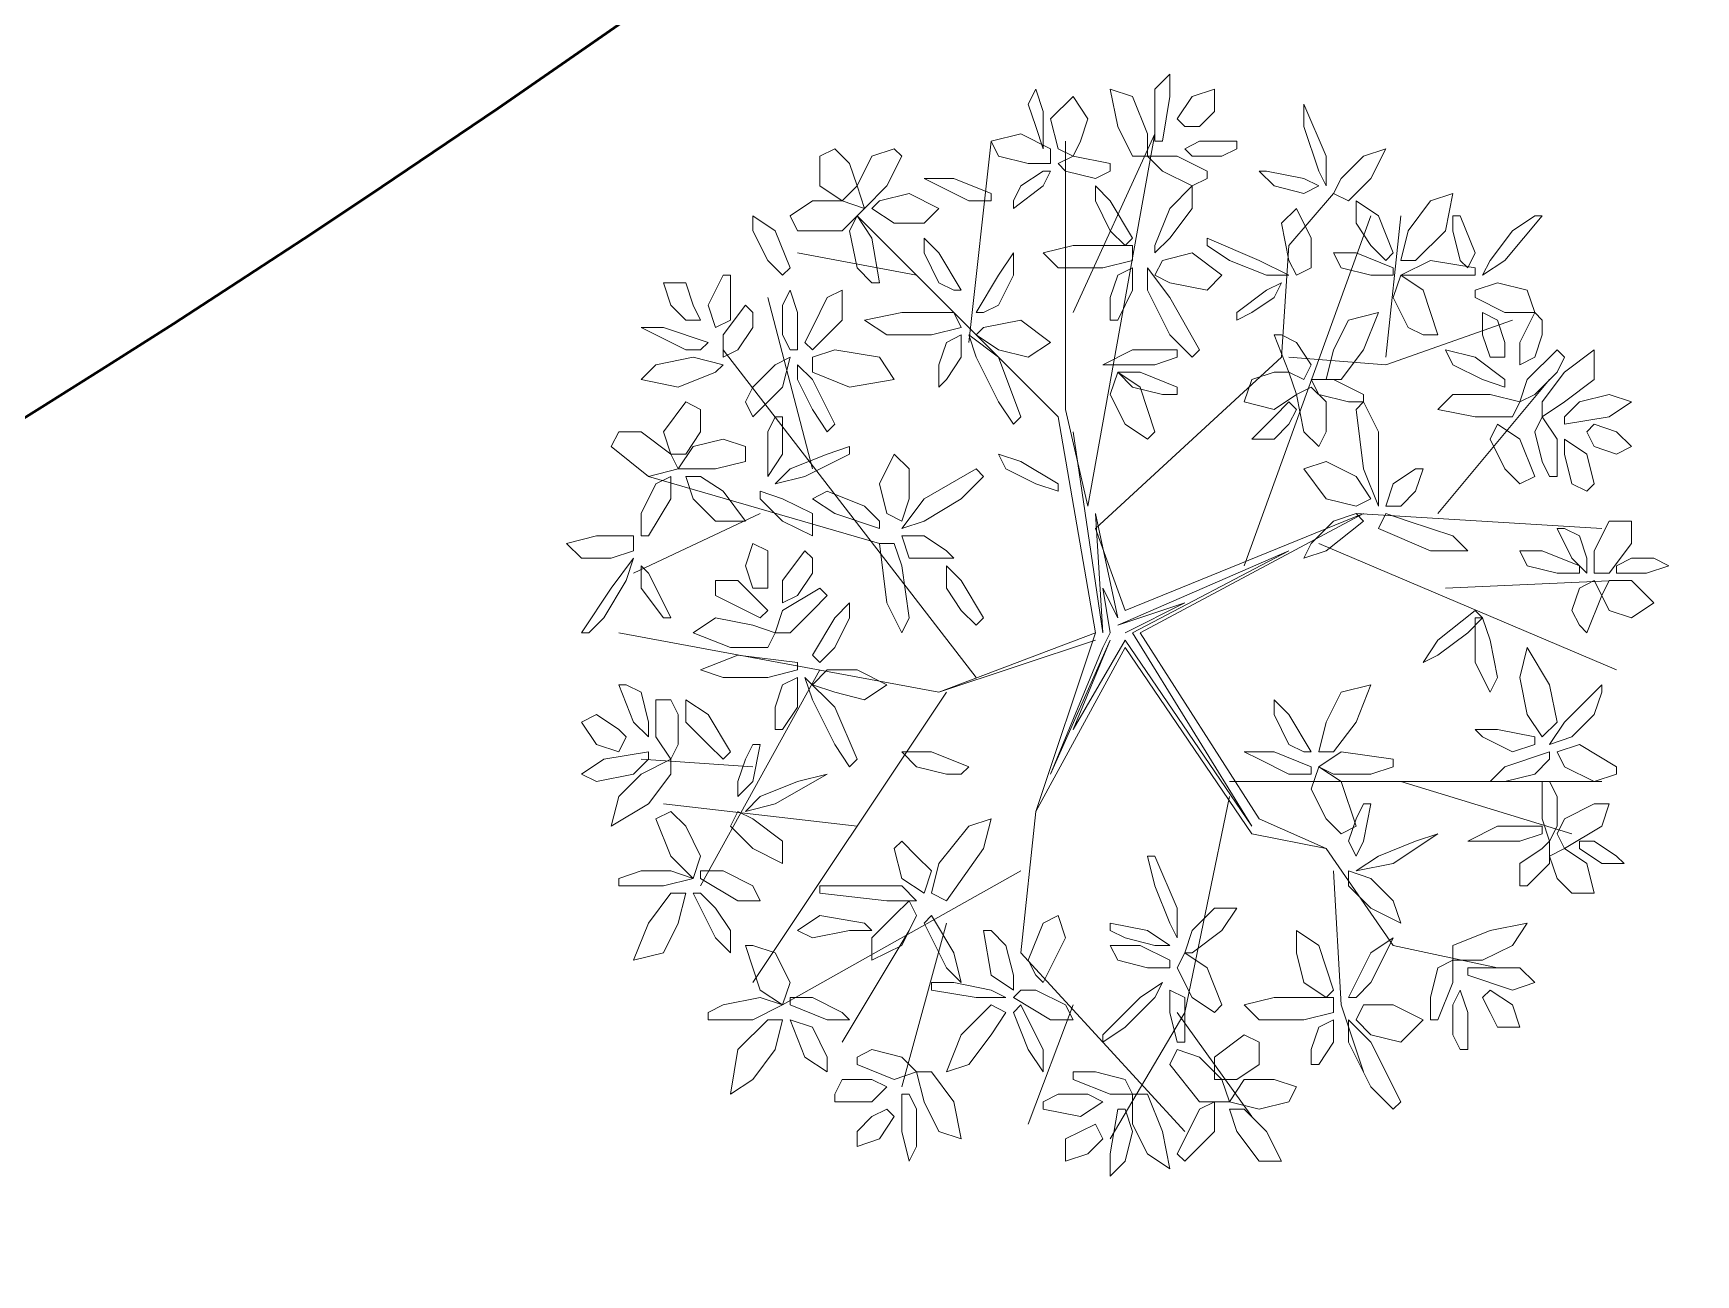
# Model space of a CAD drawing. Header units: millimetres. Extents: x 2424 to 2568, y 1542 to 1762.
# Drawn here: x 2528.55 to 2534.85, y 1627.22 to 1631.93 of the extents above; entities that cross this region are included whole.
import ezdxf

# ---------------------------------------------------------------- set-up
doc = ezdxf.new("R2010")
doc.units = ezdxf.units.MM
doc.layers.add('PDF_0', color=7, linetype='Continuous')

msp = doc.modelspace()

# ---------------------------------------------------------------- linework, layer by layer
at = {"layer": 'PDF_0', "lineweight": 9}
for points in [[(2532.8042, 1631.6052), (2532.8042, 1631.7182), (2532.8607, 1631.7746), (2532.8607, 1631.6899), (2532.8324, 1631.5205), (2532.8042, 1631.5205)], [(2532.3806, 1631.4922), (2532.3806, 1631.5205), (2532.3806, 1631.6334), (2532.3524, 1631.7182), (2532.3241, 1631.6617), (2532.3524, 1631.577)], [(2532.4936, 1631.464), (2532.4371, 1631.4922), (2532.4088, 1631.6052), (2532.4936, 1631.6899), (2532.55, 1631.6052), (2532.5218, 1631.5205)], [(2532.7759, 1631.464), (2532.7195, 1631.464), (2532.663, 1631.577), (2532.6347, 1631.7182), (2532.7195, 1631.6899), (2532.7759, 1631.5487)], [(2532.9171, 1631.577), (2532.8889, 1631.6052), (2532.9454, 1631.6899), (2533.0301, 1631.7182), (2533.0301, 1631.6334), (2532.9736, 1631.577)], [(2533.369, 1631.577), (2533.369, 1631.6617), (2533.4537, 1631.464), (2533.4537, 1631.3511), (2533.4255, 1631.4075)], [(2532.3241, 1631.4358), (2532.2112, 1631.464), (2532.1829, 1631.5205), (2532.2959, 1631.5487), (2532.4088, 1631.4922), (2532.4088, 1631.4358)], [(2531.6464, 1631.4358), (2531.6746, 1631.3511), (2531.6181, 1631.2946), (2531.5334, 1631.3511), (2531.5334, 1631.464), (2531.5899, 1631.4922)], [(2531.8158, 1631.4922), (2531.844, 1631.464), (2531.7876, 1631.3511), (2531.7028, 1631.2663), (2531.6746, 1631.3511), (2531.7311, 1631.464)], [(2533.0583, 1631.464), (2532.9454, 1631.464), (2532.9171, 1631.4922), (2532.9736, 1631.5205), (2533.1148, 1631.5205), (2533.1148, 1631.4922)], [(2533.4819, 1631.3228), (2533.5384, 1631.2946), (2533.6231, 1631.3793), (2533.6796, 1631.4922), (2533.5949, 1631.464), (2533.5102, 1631.3793)], [(2532.2959, 1631.3511), (2532.3806, 1631.4075), (2532.4088, 1631.4075), (2532.3806, 1631.3511), (2532.2676, 1631.2663), (2532.2676, 1631.2946)], [(2532.5783, 1631.3793), (2532.4653, 1631.4075), (2532.4371, 1631.4358), (2532.4936, 1631.464), (2532.6347, 1631.4358), (2532.6347, 1631.4075)], [(2532.9454, 1631.3511), (2532.8324, 1631.4075), (2532.7759, 1631.464), (2532.8889, 1631.464), (2533.0019, 1631.4075), (2533.0019, 1631.3793)], [(2533.256, 1631.3511), (2533.369, 1631.3228), (2533.4255, 1631.3511), (2533.369, 1631.3793), (2533.2278, 1631.4075), (2533.1995, 1631.4075)], [(2532.0982, 1631.2946), (2531.9852, 1631.3511), (2531.9288, 1631.3793), (2532.0417, 1631.3793), (2532.1829, 1631.3228), (2532.1829, 1631.2946)], [(2532.6347, 1631.1816), (2532.5783, 1631.2946), (2532.5783, 1631.3511), (2532.6347, 1631.2946), (2532.7195, 1631.1534), (2532.6912, 1631.1251)], [(2532.8607, 1631.1534), (2532.9454, 1631.2663), (2532.9454, 1631.3511), (2532.8607, 1631.2663), (2532.8042, 1631.1251), (2532.8042, 1631.0969)], [(2531.5052, 1631.2946), (2531.6181, 1631.2946), (2531.7028, 1631.2663), (2531.6181, 1631.1816), (2531.4487, 1631.1816), (2531.4204, 1631.2381)], [(2531.7311, 1631.2663), (2531.7593, 1631.2946), (2531.8723, 1631.3228), (2531.9852, 1631.2663), (2531.9288, 1631.2099), (2531.8158, 1631.2099)], [(2533.6231, 1631.1251), (2533.5667, 1631.2099), (2533.5667, 1631.2946), (2533.6514, 1631.2381), (2533.7079, 1631.0969), (2533.6796, 1631.0687)], [(2533.7361, 1631.0687), (2533.7926, 1631.0687), (2533.9055, 1631.1816), (2533.9338, 1631.3228), (2533.8491, 1631.2946), (2533.7643, 1631.1816)], [(2531.3357, 1631.0687), (2531.2792, 1631.1816), (2531.2792, 1631.2381), (2531.364, 1631.1816), (2531.4204, 1631.0404), (2531.3922, 1631.0122)], [(2531.6746, 1631.0404), (2531.6464, 1631.1816), (2531.6746, 1631.2381), (2531.7311, 1631.1534), (2531.7593, 1630.9839), (2531.7311, 1630.9839)], [(2533.3407, 1631.0122), (2533.3972, 1631.0404), (2533.3972, 1631.1534), (2533.3407, 1631.2663), (2533.2843, 1631.2099), (2533.3125, 1631.0687)], [(2533.9338, 1631.1816), (2533.962, 1631.0687), (2533.9903, 1631.0404), (2534.0185, 1631.0969), (2533.962, 1631.2381), (2533.9338, 1631.2381)], [(2534.1597, 1631.1816), (2534.075, 1631.0687), (2534.0467, 1631.0122), (2534.1314, 1631.0687), (2534.2726, 1631.2381), (2534.2444, 1631.2381)], [(2531.9852, 1630.9839), (2531.9288, 1631.0969), (2531.9288, 1631.1534), (2531.9852, 1631.0969), (2532.07, 1630.9557), (2532.0417, 1630.9557)], [(2533.0866, 1631.0687), (2533.2278, 1631.0122), (2533.3125, 1631.0122), (2533.1995, 1631.0687), (2533.0019, 1631.1534), (2533.0019, 1631.1251)], [(2532.2112, 1630.8992), (2532.2676, 1631.0122), (2532.2676, 1631.0969), (2532.2112, 1631.0122), (2532.1264, 1630.871), (2532.1547, 1630.871)], [(2532.6065, 1631.0404), (2532.4371, 1631.0404), (2532.3806, 1631.0969), (2532.4936, 1631.1251), (2532.7195, 1631.1251), (2532.7195, 1631.0687)], [(2532.8042, 1631.0122), (2532.8324, 1631.0687), (2532.9454, 1631.0969), (2533.0583, 1631.0122), (2533.0019, 1630.9557), (2532.8607, 1630.9839)], [(2533.6231, 1631.0122), (2533.5102, 1631.0404), (2533.4819, 1631.0969), (2533.5667, 1631.0969), (2533.7079, 1631.0404), (2533.7079, 1631.0122)], [(2532.6347, 1630.8427), (2532.663, 1630.8427), (2532.7195, 1630.9557), (2532.7195, 1631.0404), (2532.663, 1631.0122), (2532.6347, 1630.9275)], [(2532.8607, 1630.7863), (2532.7759, 1630.9557), (2532.7759, 1631.0404), (2532.8607, 1630.9275), (2532.9736, 1630.7298), (2532.9454, 1630.7015)], [(2533.9338, 1631.0122), (2533.7926, 1631.0122), (2533.7361, 1631.0122), (2533.8491, 1631.0687), (2534.0185, 1631.0404), (2534.0185, 1631.0122)], [(2531.0816, 1630.8427), (2531.0251, 1630.8427), (2530.9686, 1630.8992), (2530.9404, 1630.9839), (2531.0251, 1630.9839), (2531.0533, 1630.8992)], [(2531.1945, 1630.9557), (2531.1945, 1630.8427), (2531.138, 1630.8145), (2531.1098, 1630.8992), (2531.1663, 1631.0122), (2531.1945, 1631.0122)], [(2533.1713, 1630.871), (2533.256, 1630.9275), (2533.2843, 1630.9839), (2533.2278, 1630.9557), (2533.1148, 1630.871), (2533.1148, 1630.8427)], [(2533.7643, 1630.8145), (2533.7079, 1630.9275), (2533.7361, 1631.0122), (2533.8208, 1630.9557), (2533.8773, 1630.7863), (2533.8208, 1630.7863)], [(2534.0185, 1630.9557), (2534.0185, 1630.9275), (2534.1314, 1630.871), (2534.2444, 1630.871), (2534.2162, 1630.9557), (2534.1032, 1630.9839)], [(2531.2792, 1630.8145), (2531.2228, 1630.7298), (2531.1663, 1630.7015), (2531.1663, 1630.7863), (2531.251, 1630.8992), (2531.2792, 1630.871)], [(2531.3922, 1630.7863), (2531.3922, 1630.8992), (2531.4204, 1630.9557), (2531.4487, 1630.871), (2531.4487, 1630.7298), (2531.4204, 1630.7298)], [(2531.5052, 1630.8145), (2531.5616, 1630.9275), (2531.6181, 1630.9557), (2531.6181, 1630.8427), (2531.5052, 1630.7298), (2531.4769, 1630.758)], [(2531.957, 1630.7863), (2531.7876, 1630.7863), (2531.7028, 1630.8427), (2531.844, 1630.871), (2532.0417, 1630.871), (2532.07, 1630.8145)], [(2532.1264, 1630.7863), (2532.1547, 1630.8145), (2532.2959, 1630.8427), (2532.4088, 1630.758), (2532.3241, 1630.7015), (2532.2112, 1630.7298)], [(2533.4537, 1630.6168), (2533.5102, 1630.6168), (2533.5949, 1630.7298), (2533.6514, 1630.871), (2533.5384, 1630.8427), (2533.4819, 1630.7298)], [(2534.1314, 1630.7015), (2534.075, 1630.7015), (2534.0467, 1630.7863), (2534.0467, 1630.871), (2534.1032, 1630.8427), (2534.1314, 1630.758)], [(2534.2726, 1630.7863), (2534.2444, 1630.7015), (2534.1879, 1630.6733), (2534.1879, 1630.758), (2534.2444, 1630.871), (2534.2726, 1630.8427)], [(2531.0251, 1630.7298), (2530.9121, 1630.7863), (2530.8557, 1630.8145), (2530.9404, 1630.8145), (2531.1098, 1630.758), (2531.0816, 1630.7298)], [(2531.9852, 1630.5886), (2532.0135, 1630.6168), (2532.07, 1630.7015), (2532.07, 1630.7863), (2532.0135, 1630.758), (2531.9852, 1630.6733)], [(2532.2112, 1630.5321), (2532.1264, 1630.7015), (2532.0982, 1630.7863), (2532.2112, 1630.7015), (2532.2959, 1630.4756), (2532.2676, 1630.4474)], [(2533.3407, 1630.758), (2533.3972, 1630.6733), (2533.369, 1630.6168), (2533.3125, 1630.6451), (2533.256, 1630.7863), (2533.2843, 1630.7863)], [(2531.5052, 1630.7015), (2531.5052, 1630.6451), (2531.6464, 1630.5886), (2531.8158, 1630.6168), (2531.7593, 1630.7015), (2531.5899, 1630.7298)], [(2532.8042, 1630.6733), (2532.663, 1630.6733), (2532.6065, 1630.6733), (2532.7195, 1630.7298), (2532.8889, 1630.7298), (2532.8889, 1630.7015)], [(2534.0467, 1630.6168), (2533.9338, 1630.6733), (2533.9055, 1630.7298), (2534.0185, 1630.7015), (2534.1314, 1630.6168), (2534.1314, 1630.5886)], [(2534.3291, 1630.6451), (2534.2444, 1630.5603), (2534.1879, 1630.5321), (2534.2162, 1630.6168), (2534.3291, 1630.7298), (2534.3574, 1630.7015)], [(2534.2726, 1630.4756), (2534.2726, 1630.5321), (2534.3574, 1630.6451), (2534.4703, 1630.7298), (2534.4703, 1630.6168), (2534.3574, 1630.5321)], [(2531.1663, 1630.6733), (2531.138, 1630.6451), (2530.9968, 1630.5886), (2530.8557, 1630.6168), (2530.9121, 1630.6733), (2531.0533, 1630.7015)], [(2531.2792, 1630.5886), (2531.364, 1630.6733), (2531.4204, 1630.7015), (2531.3922, 1630.5886), (2531.2792, 1630.4756), (2531.251, 1630.5321)], [(2531.5052, 1630.5039), (2531.4487, 1630.6168), (2531.4487, 1630.6733), (2531.5052, 1630.6168), (2531.5899, 1630.4474), (2531.5616, 1630.4191)], [(2532.6912, 1630.4474), (2532.6347, 1630.5603), (2532.663, 1630.6451), (2532.7477, 1630.5886), (2532.8042, 1630.4191), (2532.7759, 1630.3909)], [(2532.8324, 1630.5603), (2532.7195, 1630.5886), (2532.663, 1630.6451), (2532.7477, 1630.6451), (2532.8889, 1630.5886), (2532.8889, 1630.5603)], [(2533.3125, 1630.6451), (2533.3407, 1630.5603), (2533.256, 1630.5039), (2533.1431, 1630.5321), (2533.1713, 1630.6168), (2533.256, 1630.6451)], [(2533.4537, 1630.5321), (2533.4537, 1630.4191), (2533.4255, 1630.3627), (2533.369, 1630.4191), (2533.3407, 1630.5603), (2533.3972, 1630.5886)], [(2533.5384, 1630.5321), (2533.4255, 1630.5603), (2533.3972, 1630.6168), (2533.4819, 1630.6168), (2533.5949, 1630.5603), (2533.5949, 1630.5321)], [(2531.0816, 1630.4191), (2531.0251, 1630.3344), (2530.9686, 1630.3344), (2530.9404, 1630.4191), (2531.0251, 1630.5321), (2531.0816, 1630.5039)], [(2533.3407, 1630.5039), (2533.3125, 1630.5321), (2533.256, 1630.4756), (2533.1713, 1630.3909), (2533.256, 1630.3909), (2533.3125, 1630.4474)], [(2533.6514, 1630.4191), (2533.6514, 1630.2215), (2533.6514, 1630.1367), (2533.5949, 1630.2779), (2533.5667, 1630.5039), (2533.5949, 1630.5321)], [(2534.1879, 1630.5321), (2534.1597, 1630.4756), (2534.0185, 1630.4756), (2533.8773, 1630.5039), (2533.9338, 1630.5603), (2534.075, 1630.5603)], [(2534.4138, 1630.5321), (2534.5268, 1630.5603), (2534.6115, 1630.5321), (2534.5268, 1630.4756), (2534.3574, 1630.4474), (2534.3574, 1630.4756)], [(2531.3357, 1630.4191), (2531.3357, 1630.3062), (2531.3357, 1630.2497), (2531.3922, 1630.3344), (2531.3922, 1630.4756), (2531.364, 1630.4756)], [(2534.2726, 1630.3062), (2534.2444, 1630.4191), (2534.2726, 1630.4756), (2534.3291, 1630.3909), (2534.3291, 1630.2497), (2534.3009, 1630.2497)], [(2530.8557, 1630.4191), (2530.9686, 1630.3344), (2530.9968, 1630.2779), (2530.8839, 1630.2497), (2530.7427, 1630.3627), (2530.7709, 1630.4191)], [(2534.1314, 1630.2779), (2534.075, 1630.3909), (2534.1032, 1630.4474), (2534.1879, 1630.3909), (2534.2444, 1630.2497), (2534.1879, 1630.2215)], [(2534.4421, 1630.4191), (2534.4703, 1630.4474), (2534.555, 1630.4191), (2534.6115, 1630.3627), (2534.555, 1630.3344), (2534.4703, 1630.3627)], [(2531.251, 1630.3627), (2531.251, 1630.3062), (2531.138, 1630.2779), (2530.9968, 1630.2779), (2531.0533, 1630.3627), (2531.1663, 1630.3909)], [(2531.5616, 1630.3344), (2531.4204, 1630.2779), (2531.364, 1630.2215), (2531.4769, 1630.2497), (2531.6464, 1630.3344), (2531.6464, 1630.3627)], [(2531.844, 1630.0803), (2531.7876, 1630.1085), (2531.7593, 1630.2215), (2531.8158, 1630.3344), (2531.8723, 1630.2779), (2531.8723, 1630.165)], [(2532.3524, 1630.2215), (2532.2394, 1630.2779), (2532.2112, 1630.3344), (2532.2959, 1630.3062), (2532.4371, 1630.2215), (2532.4371, 1630.1932)], [(2534.3856, 1630.2215), (2534.3574, 1630.3344), (2534.3574, 1630.3909), (2534.4421, 1630.3344), (2534.4703, 1630.2215), (2534.4421, 1630.1932)], [(2532.07, 1630.165), (2531.9288, 1630.0803), (2531.844, 1630.052), (2531.9288, 1630.165), (2532.1264, 1630.2779), (2532.1547, 1630.2497)], [(2533.6231, 1630.165), (2533.5667, 1630.1367), (2533.4537, 1630.165), (2533.369, 1630.2779), (2533.4537, 1630.3062), (2533.5667, 1630.2497)], [(2533.8208, 1630.2779), (2533.7926, 1630.2779), (2533.7079, 1630.2215), (2533.6796, 1630.1367), (2533.7361, 1630.1367), (2533.7926, 1630.1932)], [(2530.8557, 1630.1085), (2530.9121, 1630.2215), (2530.9686, 1630.2497), (2530.9686, 1630.165), (2530.8839, 1630.0238), (2530.8557, 1630.0238)], [(2531.0251, 1630.2497), (2531.0816, 1630.2497), (2531.1663, 1630.1932), (2531.251, 1630.0803), (2531.138, 1630.0803), (2531.0533, 1630.165)], [(2531.3075, 1630.1932), (2531.3075, 1630.165), (2531.3922, 1630.0803), (2531.5052, 1630.0238), (2531.5052, 1630.1085), (2531.3922, 1630.165)], [(2531.7028, 1630.1367), (2531.5616, 1630.1932), (2531.5052, 1630.165), (2531.5899, 1630.1085), (2531.7593, 1630.052), (2531.7593, 1630.0803)], [(2533.4819, 1630.0803), (2533.3972, 1629.9955), (2533.369, 1629.9391), (2533.4537, 1629.9673), (2533.5949, 1630.0803), (2533.5667, 1630.1085)], [(2533.7643, 1630.0803), (2533.9338, 1630.0238), (2533.9903, 1629.9673), (2533.8491, 1629.9673), (2533.6514, 1630.052), (2533.6796, 1630.1085)], [(2534.4703, 1629.9673), (2534.5268, 1630.0803), (2534.6115, 1630.0803), (2534.6115, 1629.9955), (2534.5268, 1629.8826), (2534.4703, 1629.8826)], [(2530.8274, 1629.9673), (2530.8274, 1630.0238), (2530.6862, 1630.0238), (2530.5733, 1629.9955), (2530.6297, 1629.9391), (2530.7427, 1629.9391)], [(2532.0417, 1629.9391), (2532.0135, 1629.9673), (2531.9288, 1630.0238), (2531.844, 1630.0238), (2531.8723, 1629.9391), (2531.957, 1629.9391)], [(2534.4138, 1630.0238), (2534.4421, 1629.9391), (2534.4421, 1629.8826), (2534.3856, 1629.9391), (2534.3291, 1630.052), (2534.3574, 1630.052)], [(2531.3357, 1629.8261), (2531.2792, 1629.8261), (2531.251, 1629.9108), (2531.2792, 1629.9955), (2531.3357, 1629.9673), (2531.3357, 1629.8826)], [(2531.5052, 1629.8826), (2531.4487, 1629.7979), (2531.3922, 1629.7696), (2531.3922, 1629.8543), (2531.4769, 1629.9673), (2531.5052, 1629.9391)], [(2531.844, 1629.9108), (2531.8723, 1629.7132), (2531.844, 1629.6567), (2531.7876, 1629.7696), (2531.7593, 1629.9955), (2531.8158, 1629.9955)], [(2534.3291, 1629.8826), (2534.2162, 1629.9108), (2534.1879, 1629.9673), (2534.2726, 1629.9673), (2534.4138, 1629.9108), (2534.4138, 1629.8826)], [(2530.7145, 1629.7132), (2530.7992, 1629.8543), (2530.8274, 1629.9391), (2530.7427, 1629.8261), (2530.6297, 1629.6567), (2530.658, 1629.6567)], [(2530.9404, 1629.7696), (2530.8839, 1629.8826), (2530.8557, 1629.9108), (2530.8557, 1629.8261), (2530.9404, 1629.7132), (2530.9686, 1629.7132)], [(2532.07, 1629.7414), (2532.0135, 1629.8261), (2532.0135, 1629.9108), (2532.07, 1629.8543), (2532.1547, 1629.7132), (2532.1264, 1629.6849)], [(2534.555, 1629.9108), (2534.555, 1629.8826), (2534.668, 1629.8826), (2534.7527, 1629.9108), (2534.6962, 1629.9391), (2534.6115, 1629.9391)], [(2531.251, 1629.7414), (2531.138, 1629.7979), (2531.138, 1629.8543), (2531.2228, 1629.8543), (2531.3357, 1629.7414), (2531.3075, 1629.7132)], [(2534.3856, 1629.7414), (2534.4138, 1629.8261), (2534.4703, 1629.8543), (2534.4986, 1629.7979), (2534.4421, 1629.6567), (2534.4138, 1629.6849)], [(2534.4986, 1629.7979), (2534.5268, 1629.8543), (2534.6115, 1629.8543), (2534.6962, 1629.7696), (2534.6115, 1629.7132), (2534.5268, 1629.7414)], [(2531.5052, 1629.7414), (2531.4204, 1629.6567), (2531.364, 1629.6567), (2531.3922, 1629.7414), (2531.5334, 1629.8261), (2531.5616, 1629.7979)], [(2531.5899, 1629.6002), (2531.6464, 1629.7132), (2531.6464, 1629.7696), (2531.5899, 1629.7132), (2531.5052, 1629.572), (2531.5334, 1629.5437)], [(2531.364, 1629.6567), (2531.3357, 1629.6002), (2531.1945, 1629.6002), (2531.0533, 1629.6567), (2531.138, 1629.7132), (2531.2792, 1629.6849)], [(2533.9903, 1629.6567), (2533.8773, 1629.572), (2533.8208, 1629.5437), (2533.8773, 1629.6284), (2534.0185, 1629.7414), (2534.0467, 1629.7132)], [(2534.075, 1629.6284), (2534.1032, 1629.4872), (2534.075, 1629.4308), (2534.0185, 1629.5437), (2534.0185, 1629.7132), (2534.0467, 1629.7132)], [(2534.2726, 1629.2613), (2534.3291, 1629.3178), (2534.3009, 1629.459), (2534.2162, 1629.6002), (2534.1879, 1629.4872), (2534.2162, 1629.346)], [(2531.3357, 1629.4872), (2531.1663, 1629.4872), (2531.0816, 1629.5155), (2531.2228, 1629.572), (2531.4487, 1629.5437), (2531.4487, 1629.5155)], [(2531.5052, 1629.459), (2531.5616, 1629.5155), (2531.6746, 1629.5155), (2531.7876, 1629.459), (2531.7028, 1629.4025), (2531.5899, 1629.4308)], [(2530.8557, 1629.4308), (2530.8839, 1629.3178), (2530.8839, 1629.2613), (2530.8274, 1629.3178), (2530.7709, 1629.459), (2530.7992, 1629.459)], [(2531.364, 1629.2896), (2531.3922, 1629.2896), (2531.4487, 1629.3743), (2531.4487, 1629.4872), (2531.3922, 1629.459), (2531.364, 1629.3743)], [(2531.5899, 1629.2331), (2531.5052, 1629.4025), (2531.4769, 1629.4872), (2531.5899, 1629.3743), (2531.6746, 1629.1766), (2531.6464, 1629.1484)], [(2533.4255, 1629.2048), (2533.4819, 1629.2048), (2533.5667, 1629.3178), (2533.6231, 1629.459), (2533.5102, 1629.4308), (2533.4537, 1629.3178)], [(2534.4703, 1629.346), (2534.3856, 1629.2613), (2534.3009, 1629.2331), (2534.3574, 1629.3178), (2534.4986, 1629.459), (2534.4986, 1629.4308)], [(2530.9968, 1629.346), (2530.9968, 1629.2331), (2530.9686, 1629.1766), (2530.9121, 1629.2613), (2530.9121, 1629.4025), (2530.9686, 1629.4025)], [(2531.1098, 1629.2331), (2531.0251, 1629.3178), (2531.0251, 1629.4025), (2531.1098, 1629.346), (2531.1945, 1629.2048), (2531.1663, 1629.1766)], [(2533.3125, 1629.2331), (2533.256, 1629.346), (2533.256, 1629.4025), (2533.3125, 1629.346), (2533.3972, 1629.2048), (2533.369, 1629.2048)], [(2530.7992, 1629.2613), (2530.7709, 1629.2048), (2530.6862, 1629.2331), (2530.6297, 1629.3178), (2530.6862, 1629.346), (2530.7709, 1629.2896)], [(2534.1597, 1629.2048), (2534.0467, 1629.2613), (2534.0185, 1629.2896), (2534.1032, 1629.2896), (2534.2444, 1629.2613), (2534.2444, 1629.2331)], [(2530.8274, 1629.1201), (2530.6862, 1629.0919), (2530.6297, 1629.1201), (2530.7145, 1629.1766), (2530.8839, 1629.2048), (2530.8839, 1629.1766)], [(2531.251, 1629.1766), (2531.2228, 1629.0919), (2531.2228, 1629.0354), (2531.2792, 1629.0919), (2531.3075, 1629.2331), (2531.2792, 1629.2331)], [(2532.0135, 1629.1201), (2531.9005, 1629.1484), (2531.844, 1629.2048), (2531.957, 1629.2048), (2532.0982, 1629.1484), (2532.07, 1629.1201)], [(2533.3125, 1629.1201), (2533.1995, 1629.1766), (2533.1431, 1629.2048), (2533.256, 1629.2048), (2533.3972, 1629.1484), (2533.3972, 1629.1201)], [(2533.6231, 1629.1201), (2533.4819, 1629.1201), (2533.4255, 1629.1484), (2533.5102, 1629.2048), (2533.7079, 1629.1766), (2533.7079, 1629.1484)], [(2534.2444, 1629.1201), (2534.1314, 1629.0919), (2534.075, 1629.0919), (2534.1314, 1629.1484), (2534.3009, 1629.2048), (2534.3009, 1629.1766)], [(2534.4703, 1629.0919), (2534.3574, 1629.1484), (2534.3291, 1629.2048), (2534.4138, 1629.2331), (2534.555, 1629.1484), (2534.555, 1629.1201)], [(2530.9686, 1629.1766), (2530.9686, 1629.1201), (2530.8839, 1629.0072), (2530.7427, 1628.9224), (2530.7709, 1629.0354), (2530.8557, 1629.1201)], [(2533.4537, 1628.9507), (2533.3972, 1629.0636), (2533.4255, 1629.1484), (2533.5102, 1629.0919), (2533.5667, 1628.9224), (2533.5102, 1628.8942)], [(2531.4487, 1629.0919), (2531.5616, 1629.1201), (2531.364, 1629.0072), (2531.251, 1628.9789), (2531.3075, 1629.0354)], [(2534.3291, 1629.0354), (2534.3291, 1628.9224), (2534.3009, 1628.866), (2534.2726, 1628.9507), (2534.2726, 1629.0919), (2534.3009, 1629.0919)], [(2531.0251, 1628.9224), (2531.0816, 1628.8095), (2531.0533, 1628.7248), (2530.9686, 1628.8095), (2530.9121, 1628.9507), (2530.9686, 1628.9789)], [(2531.2228, 1628.9789), (2531.1945, 1628.9224), (2531.2792, 1628.8377), (2531.3922, 1628.7812), (2531.3922, 1628.866), (2531.2792, 1628.9507)], [(2531.9852, 1628.7812), (2532.0982, 1628.9224), (2532.1829, 1628.9507), (2532.1547, 1628.8377), (2532.0135, 1628.64), (2531.957, 1628.6683)], [(2533.5667, 1628.9507), (2533.5384, 1628.866), (2533.5667, 1628.8095), (2533.5949, 1628.866), (2533.6231, 1629.0072), (2533.5949, 1629.0072)], [(2534.3574, 1628.9507), (2534.4703, 1629.0072), (2534.5268, 1629.0072), (2534.4986, 1628.9224), (2534.3574, 1628.8377), (2534.3291, 1628.8942)], [(2533.7926, 1628.866), (2533.8773, 1628.8942), (2533.7079, 1628.7812), (2533.5667, 1628.753), (2533.6514, 1628.8095)], [(2534.1879, 1628.866), (2534.0467, 1628.866), (2533.9903, 1628.866), (2534.1032, 1628.9224), (2534.2726, 1628.9224), (2534.2726, 1628.8942)], [(2531.844, 1628.866), (2531.8158, 1628.8377), (2531.844, 1628.7248), (2531.9288, 1628.6683), (2531.957, 1628.753), (2531.9005, 1628.8095)], [(2534.1879, 1628.7812), (2534.2726, 1628.8377), (2534.3009, 1628.866), (2534.3009, 1628.7812), (2534.2162, 1628.6965), (2534.1879, 1628.6965)], [(2534.3009, 1628.8095), (2534.3574, 1628.8377), (2534.4421, 1628.7812), (2534.4703, 1628.6683), (2534.3856, 1628.6683), (2534.3291, 1628.7248)], [(2534.4138, 1628.866), (2534.4138, 1628.8377), (2534.4986, 1628.7812), (2534.5833, 1628.7812), (2534.555, 1628.8095), (2534.4703, 1628.866)], [(2532.8042, 1628.6965), (2532.8607, 1628.5553), (2532.8889, 1628.4988), (2532.8889, 1628.6118), (2532.8042, 1628.8095), (2532.7759, 1628.8095)], [(2530.8557, 1628.753), (2530.9686, 1628.753), (2531.0533, 1628.7248), (2530.9404, 1628.6965), (2530.7709, 1628.6965), (2530.7709, 1628.7248)], [(2531.1663, 1628.753), (2531.2792, 1628.6965), (2531.3075, 1628.64), (2531.2228, 1628.64), (2531.0816, 1628.7248), (2531.0816, 1628.753)], [(2531.6464, 1628.6965), (2531.844, 1628.6965), (2531.9005, 1628.64), (2531.7876, 1628.64), (2531.5334, 1628.6683), (2531.5334, 1628.6965)], [(2533.5384, 1628.753), (2533.5384, 1628.6965), (2533.6231, 1628.6118), (2533.7361, 1628.5553), (2533.7079, 1628.64), (2533.6231, 1628.7248)], [(2531.0251, 1628.6683), (2530.9686, 1628.6683), (2530.8839, 1628.5553), (2530.8274, 1628.4141), (2530.9404, 1628.4424), (2530.9968, 1628.5553)], [(2531.138, 1628.6118), (2531.1945, 1628.5271), (2531.1945, 1628.4424), (2531.138, 1628.4988), (2531.0533, 1628.6683), (2531.0816, 1628.6683)], [(2531.8723, 1628.64), (2531.9005, 1628.5836), (2531.844, 1628.4706), (2531.7311, 1628.4141), (2531.7311, 1628.4988), (2531.8158, 1628.5836)], [(2531.6464, 1628.5271), (2531.5052, 1628.4988), (2531.4487, 1628.5271), (2531.5334, 1628.5836), (2531.7028, 1628.5553), (2531.7311, 1628.5271)], [(2531.957, 1628.4988), (2532.0135, 1628.3859), (2532.07, 1628.3294), (2532.0417, 1628.4424), (2531.957, 1628.5836), (2531.9288, 1628.5553)], [(2532.3241, 1628.4141), (2532.3806, 1628.5553), (2532.4371, 1628.5836), (2532.4653, 1628.4988), (2532.3806, 1628.3294), (2532.3524, 1628.3576)], [(2532.9171, 1628.4424), (2532.9454, 1628.4424), (2533.0583, 1628.5271), (2533.1148, 1628.6118), (2533.0301, 1628.6118), (2532.9454, 1628.5271)], [(2532.2394, 1628.4706), (2532.2676, 1628.3576), (2532.2676, 1628.3012), (2532.1829, 1628.3576), (2532.1547, 1628.5271), (2532.1829, 1628.5271)], [(2532.6912, 1628.4988), (2532.8042, 1628.4706), (2532.8607, 1628.4706), (2532.7759, 1628.5271), (2532.6347, 1628.5553), (2532.6347, 1628.5271)], [(2533.369, 1628.3294), (2533.3407, 1628.4424), (2533.3407, 1628.5271), (2533.4255, 1628.4706), (2533.4819, 1628.3012), (2533.4537, 1628.2729)], [(2533.9338, 1628.4141), (2533.9338, 1628.4706), (2534.075, 1628.5271), (2534.2162, 1628.5553), (2534.1597, 1628.4706), (2534.0467, 1628.4141)], [(2531.364, 1628.4424), (2531.4204, 1628.3294), (2531.3922, 1628.2447), (2531.3075, 1628.3012), (2531.251, 1628.4706), (2531.2792, 1628.4706)], [(2532.8607, 1628.3859), (2532.8607, 1628.4141), (2532.7477, 1628.4706), (2532.6347, 1628.4706), (2532.663, 1628.4141), (2532.7759, 1628.3859)], [(2532.9454, 1628.2729), (2532.8889, 1628.3859), (2532.9171, 1628.4424), (2533.0019, 1628.3859), (2533.0583, 1628.2447), (2533.0301, 1628.2165)], [(2533.6231, 1628.3294), (2533.6796, 1628.4424), (2533.7079, 1628.4988), (2533.6231, 1628.4424), (2533.5384, 1628.2729), (2533.5667, 1628.2729)], [(2533.8491, 1628.2729), (2533.8773, 1628.3859), (2533.9338, 1628.4141), (2533.9338, 1628.3294), (2533.8773, 1628.1882), (2533.8491, 1628.1882)], [(2534.075, 1628.3859), (2534.1879, 1628.3859), (2534.2444, 1628.3294), (2534.1597, 1628.3012), (2533.9903, 1628.3576), (2533.9903, 1628.3859)], [(2532.0417, 1628.3294), (2532.1829, 1628.3012), (2532.2394, 1628.2729), (2532.1264, 1628.2729), (2531.957, 1628.3012), (2531.957, 1628.3294)], [(2532.6912, 1628.16), (2532.8042, 1628.2729), (2532.8324, 1628.3294), (2532.7477, 1628.2729), (2532.6065, 1628.1317), (2532.6065, 1628.1035)], [(2531.1663, 1628.2447), (2531.3075, 1628.2729), (2531.3922, 1628.2447), (2531.2792, 1628.1882), (2531.1098, 1628.1882), (2531.1098, 1628.2165)], [(2531.5052, 1628.2729), (2531.6181, 1628.2165), (2531.6464, 1628.1882), (2531.5616, 1628.1882), (2531.4204, 1628.2447), (2531.4204, 1628.2729)], [(2532.3524, 1628.3012), (2532.4653, 1628.2447), (2532.4936, 1628.1882), (2532.4088, 1628.1882), (2532.2676, 1628.2729), (2532.2959, 1628.3012)], [(2532.9171, 1628.16), (2532.9171, 1628.2729), (2532.8607, 1628.3012), (2532.8607, 1628.2165), (2532.8889, 1628.1035), (2532.9171, 1628.1035)], [(2533.369, 1628.1882), (2533.1995, 1628.1882), (2533.1431, 1628.2447), (2533.256, 1628.2729), (2533.4819, 1628.2729), (2533.4819, 1628.2165)], [(2533.9338, 1628.1317), (2533.9338, 1628.2447), (2533.962, 1628.3012), (2533.9903, 1628.2165), (2533.9903, 1628.0753), (2533.962, 1628.0753)], [(2534.0467, 1628.2729), (2534.075, 1628.3012), (2534.1597, 1628.2447), (2534.1879, 1628.16), (2534.1032, 1628.16), (2534.075, 1628.2165)], [(2531.3922, 1628.1882), (2531.3357, 1628.1882), (2531.2228, 1628.0753), (2531.1945, 1627.9058), (2531.2792, 1627.9623), (2531.364, 1628.0753)], [(2531.5052, 1628.16), (2531.4204, 1628.1882), (2531.4769, 1628.047), (2531.5616, 1627.9905), (2531.5616, 1628.047)], [(2532.2394, 1628.2165), (2532.1829, 1628.2447), (2532.07, 1628.1317), (2532.0135, 1627.9905), (2532.0982, 1628.0188), (2532.1829, 1628.1317)], [(2532.3241, 1628.1882), (2532.3806, 1628.0753), (2532.3806, 1627.9905), (2532.3241, 1628.0753), (2532.2676, 1628.2165), (2532.2959, 1628.2447)], [(2533.3972, 1628.0188), (2533.4255, 1628.0188), (2533.4819, 1628.1035), (2533.4819, 1628.1882), (2533.4255, 1628.16), (2533.3972, 1628.0753)], [(2533.6231, 1627.9341), (2533.5384, 1628.1035), (2533.5384, 1628.1882), (2533.6231, 1628.1035), (2533.7361, 1627.8776), (2533.7079, 1627.8493)], [(2533.5667, 1628.1882), (2533.5949, 1628.2447), (2533.7079, 1628.2447), (2533.8208, 1628.1882), (2533.7361, 1628.1035), (2533.6231, 1628.1317)], [(2533.1995, 1628.0188), (2533.1148, 1627.9623), (2533.0301, 1627.9623), (2533.0301, 1628.047), (2533.1431, 1628.1317), (2533.1995, 1628.1035)], [(2531.7311, 1628.0753), (2531.844, 1628.047), (2531.9005, 1627.9905), (2531.8158, 1627.9623), (2531.6746, 1628.0188), (2531.6746, 1628.047)], [(2532.9736, 1628.047), (2533.0583, 1627.9623), (2533.0866, 1627.8776), (2532.9736, 1627.8776), (2532.8607, 1628.0188), (2532.8889, 1628.0753)], [(2531.6181, 1627.9623), (2531.7311, 1627.9623), (2531.7876, 1627.9341), (2531.7311, 1627.8776), (2531.5899, 1627.8776), (2531.5899, 1627.9058)], [(2531.9005, 1627.9905), (2531.957, 1627.9905), (2532.0417, 1627.8776), (2532.07, 1627.7364), (2531.9852, 1627.7646), (2531.9288, 1627.8776)], [(2532.5783, 1627.9905), (2532.6912, 1627.9623), (2532.7195, 1627.9058), (2532.6347, 1627.9058), (2532.4936, 1627.9623), (2532.4936, 1627.9905)], [(2533.3407, 1627.9341), (2533.3125, 1627.8776), (2533.1995, 1627.8493), (2533.0866, 1627.8776), (2533.1431, 1627.9623), (2533.256, 1627.9623)], [(2531.9005, 1627.8493), (2531.9005, 1627.7081), (2531.8723, 1627.6517), (2531.844, 1627.7646), (2531.844, 1627.9058), (2531.8723, 1627.9058)], [(2532.4371, 1627.9058), (2532.55, 1627.9058), (2532.6065, 1627.8776), (2532.5218, 1627.8211), (2532.3806, 1627.8493), (2532.3806, 1627.8776)], [(2532.7195, 1627.9058), (2532.7759, 1627.9058), (2532.8324, 1627.7646), (2532.8607, 1627.6234), (2532.7759, 1627.6799), (2532.7195, 1627.7929)], [(2532.9171, 1627.7364), (2532.9736, 1627.8493), (2533.0301, 1627.8776), (2533.0301, 1627.7646), (2532.9171, 1627.6517), (2532.8889, 1627.6799)], [(2531.7876, 1627.8493), (2531.8158, 1627.8211), (2531.7593, 1627.7364), (2531.6746, 1627.7081), (2531.6746, 1627.7646), (2531.7311, 1627.8211)], [(2532.7195, 1627.7646), (2532.6912, 1627.6517), (2532.6347, 1627.5952), (2532.6347, 1627.6799), (2532.663, 1627.8493), (2532.6912, 1627.8493)], [(2533.0866, 1627.8493), (2533.1431, 1627.8493), (2533.2278, 1627.7646), (2533.2843, 1627.6517), (2533.1995, 1627.6517), (2533.1148, 1627.7646)], [(2532.5783, 1627.7929), (2532.6065, 1627.7364), (2532.55, 1627.6799), (2532.4653, 1627.6517), (2532.4653, 1627.7364), (2532.5218, 1627.7646)]]:
    msp.add_lwpolyline(points, close=True, dxfattribs=at)
for points in [[(2532.4936, 1630.871), (2532.8042, 1631.5487), (2532.55, 1630.1367), (2532.4653, 1630.5039), (2532.4653, 1631.5205)], [(2532.0982, 1630.758), (2532.1829, 1631.5205)], [(2533.4819, 1631.3228), (2533.3125, 1631.1251), (2533.2843, 1630.7015), (2532.5783, 1630.052), (2532.6912, 1629.7414), (2533.5949, 1630.1085), (2532.7477, 1629.6567), (2533.1995, 1628.9507), (2533.4537, 1628.8377)], [(2534.1032, 1628.3859), (2533.7079, 1628.4706), (2533.4537, 1628.8377), (2533.1713, 1628.8942), (2532.6912, 1629.6002), (2532.3524, 1628.9789), (2532.5783, 1629.6567), (2532.4371, 1630.4756), (2531.6746, 1631.2381)], [(2533.1431, 1629.9108), (2533.6231, 1631.2381)], [(2533.6796, 1630.7015), (2533.7361, 1631.2381)], [(2531.9005, 1631.0122), (2531.4487, 1631.0969)], [(2531.5052, 1630.2779), (2531.3357, 1630.9275)], [(2533.3125, 1630.7015), (2533.6796, 1630.6733), (2534.1597, 1630.8427)], [(2532.1264, 1629.4872), (2531.1663, 1630.7298)], [(2533.8773, 1630.1085), (2534.3009, 1630.6168)], [(2532.4936, 1630.4191), (2532.6065, 1629.6567), (2532.5783, 1630.1085), (2532.663, 1629.7132), (2532.6065, 1629.8261), (2532.6347, 1629.6567), (2532.6065, 1629.6002), (2532.4088, 1629.1201), (2532.6347, 1629.6284), (2532.4936, 1629.2896), (2532.6912, 1629.6284), (2533.1713, 1628.9224), (2532.7195, 1629.6567), (2533.3125, 1629.9673), (2532.663, 1629.6849), (2532.9171, 1629.7696), (2532.6912, 1629.6567)], [(2531.7593, 1629.9955), (2530.8839, 1630.2497)], [(2531.3075, 1630.1085), (2530.8274, 1629.8826)], [(2533.5667, 1630.1085), (2534.4986, 1630.052)], [(2533.4255, 1629.9955), (2534.555, 1629.5155)], [(2533.9055, 1629.8261), (2534.555, 1629.8543)], [(2531.9852, 1629.4308), (2530.7709, 1629.6567)], [(2532.5783, 1629.6284), (2531.9852, 1629.4308), (2532.5783, 1629.6567)], [(2531.5334, 1629.5155), (2531.0816, 1628.6965)], [(2532.0135, 1629.4308), (2531.2792, 1628.3294)], [(2531.2792, 1629.1484), (2530.8557, 1629.1766)], [(2533.0866, 1629.0919), (2534.4986, 1629.0919)], [(2533.7361, 1629.0919), (2534.3856, 1628.8942)], [(2533.0866, 1629.0354), (2532.9171, 1628.2165), (2532.6347, 1627.7364)], [(2531.6746, 1628.9224), (2530.9404, 1629.0072)], [(2532.3524, 1628.9789), (2532.2959, 1628.4424), (2532.9171, 1627.7646)], [(2532.2959, 1628.753), (2531.3922, 1628.2447)], [(2533.4819, 1628.753), (2533.5102, 1628.2447), (2533.5949, 1627.9905)], [(2531.8723, 1628.5271), (2531.6181, 1628.1035)], [(2532.0135, 1628.5553), (2531.844, 1627.9341)], [(2532.4936, 1628.2447), (2532.3241, 1627.7929)], [(2532.8889, 1628.2165), (2533.1713, 1627.8211)]]:
    msp.add_lwpolyline(points, dxfattribs=at)
at = {"layer": 'PDF_0', "lineweight": 50}
msp.add_arc((2501.6982, 1673.414), 50.6196, 235.86548, 321.50389, dxfattribs=at)

doc.saveas('drawing.dxf')
